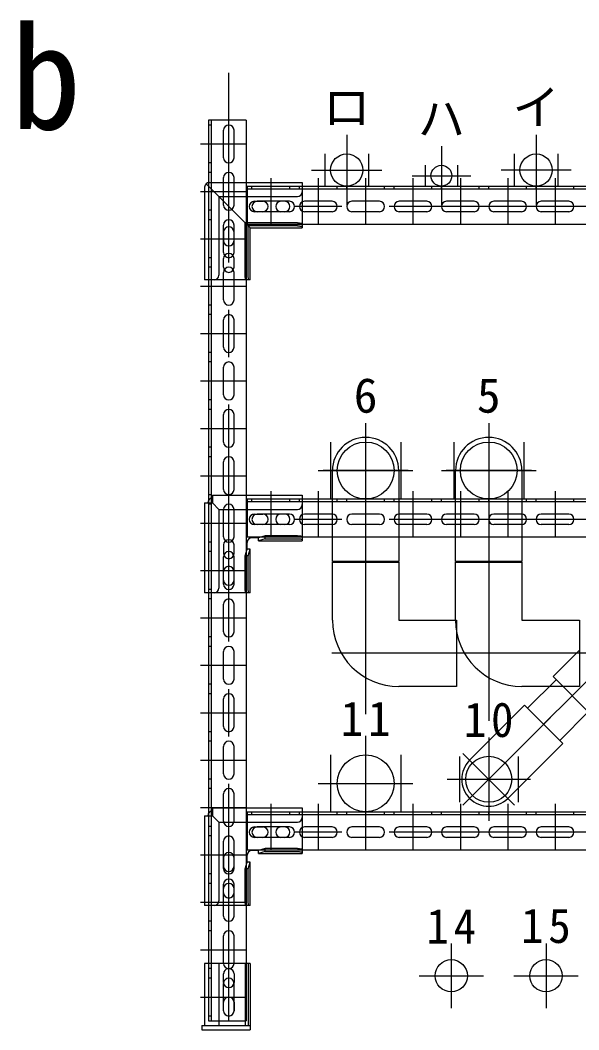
# Model space of a CAD drawing. Units: millimetres at full size, sheet at 1:50. Extents: x -29943 to 12787, y -4404 to 10657.
# Drawn here: x -4227 to -3637, y 650 to 1716 of the extents above; entities that cross this region are included whole.
import ezdxf
from ezdxf.enums import TextEntityAlignment as Align

# ---------------------------------------------------------------- set-up
doc = ezdxf.new("R2010")
doc.units = ezdxf.units.MM
doc.header["$LTSCALE"] = 50
doc.linetypes.add('CHAIN1', pattern=[8, 5, -1, 1, -1])
for name, color, linetype, lineweight in [('0-0_マルチ横', 3, 'Continuous', 9), ('0-1_接続金具', 7, 'Continuous', 18), ('0-3_マルチ縦', 3, 'Continuous', 9), ('0-F_文字', 7, 'Continuous', 9), ('1-4_5\u3000冷却水移送配管', 7, 'Continuous', 9), ('1-5_6\u3000冷却水返送配管', 7, 'Continuous', 9), ('1-9_10\u3000スチームドレン配管', 7, 'Continuous', 9), ('1-A_11\u3000市水配管', 7, 'Continuous', 9), ('1-C_13\u3000ボイラーブロー配管', 4, 'Continuous', 9), ('2-0_17\u3000高圧蒸気ボイラー用', 4, 'Continuous', 9), ('2-1_18\u3000汚泥洗浄設備用', 4, 'Continuous', 9), ('2-2_19\u3000ベーパライザ―用', 4, 'Continuous', 9)]:
    doc.layers.add(name, color=color, linetype=linetype, lineweight=lineweight)
doc.layers.add('0-8_PS№', color=7, linetype='Continuous')
doc.styles.add('ＭＳ ゴシック', font='')
doc.styles.get('ＭＳ ゴシック').set_extended_font_data('MS Gothic')

msp = doc.modelspace()

# ---------------------------------------------------------------- linework, layer by layer
at = {"layer": '0-0_マルチ横', "color": 4, "linetype": 'CHAIN1'}
for p, q in [((-3962.07, 1548.76), (-3962.07, 1500.46)), ((-3912.07, 1548.76), (-3912.07, 1500.46)), ((-3862.07, 1548.76), (-3862.07, 1500.46)), ((-3812.07, 1548.76), (-3812.07, 1500.46)), ((-3762.07, 1548.76), (-3762.07, 1500.46)), ((-3712.07, 1548.76), (-3712.07, 1500.46)), ((-3662.07, 1548.76), (-3662.07, 1500.46)), ((-3187.07, 1518.96), (-3987.07, 1518.96)), ((-3962.07, 1218.76), (-3962.07, 1170.46)), ((-3912.07, 1218.76), (-3912.07, 1170.46)), ((-3862.07, 1218.76), (-3862.07, 1170.46)), ((-3812.07, 1218.76), (-3812.07, 1170.46)), ((-3762.07, 1218.76), (-3762.07, 1170.46)), ((-3712.07, 1218.76), (-3712.07, 1170.46)), ((-3662.07, 1218.76), (-3662.07, 1170.46)), ((-3187.07, 1188.96), (-3987.07, 1188.96)), ((-3962.07, 888.76), (-3962.07, 840.46)), ((-3912.07, 888.76), (-3912.07, 840.46)), ((-3862.07, 888.76), (-3862.07, 840.46)), ((-3812.07, 888.76), (-3812.07, 840.46)), ((-3762.07, 888.76), (-3762.07, 840.46)), ((-3712.07, 888.76), (-3712.07, 840.46)), ((-3662.07, 888.76), (-3662.07, 840.46)), ((-3187.07, 858.96), (-3987.07, 858.96))]:
    msp.add_line(p, q, dxfattribs=at)
at = {"layer": '0-0_マルチ横'}
for p, q in [((-3987.07, 1540.46), (-3987.07, 1500.46)), ((-3987.07, 1540.46), (-3187.07, 1540.46)), ((-3187.07, 1537.26), (-3987.07, 1537.26)), ((-3982.07, 1537.26), (-3982.07, 1540.46)), ((-3942.07, 1537.26), (-3942.07, 1540.46)), ((-3932.07, 1537.26), (-3932.07, 1540.46)), ((-3892.07, 1537.26), (-3892.07, 1540.46)), ((-3882.07, 1537.26), (-3882.07, 1540.46)), ((-3842.07, 1537.26), (-3842.07, 1540.46)), ((-3832.07, 1537.26), (-3832.07, 1540.46)), ((-3792.07, 1537.26), (-3792.07, 1540.46)), ((-3782.07, 1537.26), (-3782.07, 1540.46)), ((-3742.07, 1537.26), (-3742.07, 1540.46)), ((-3732.07, 1537.26), (-3732.07, 1540.46)), ((-3692.07, 1537.26), (-3692.07, 1540.46)), ((-3682.07, 1537.26), (-3682.07, 1540.46)), ((-3642.07, 1537.26), (-3642.07, 1540.46)), ((-3947.57, 1524.46), (-3976.57, 1524.46)), ((-3897.57, 1524.46), (-3926.57, 1524.46)), ((-3847.57, 1524.46), (-3876.57, 1524.46)), ((-3797.57, 1524.46), (-3826.57, 1524.46)), ((-3747.57, 1524.46), (-3776.57, 1524.46)), ((-3697.57, 1524.46), (-3726.57, 1524.46)), ((-3647.57, 1524.46), (-3676.57, 1524.46)), ((-3947.57, 1513.46), (-3976.57, 1513.46)), ((-3897.57, 1513.46), (-3926.57, 1513.46)), ((-3847.57, 1513.46), (-3876.57, 1513.46)), ((-3797.57, 1513.46), (-3826.57, 1513.46)), ((-3747.57, 1513.46), (-3776.57, 1513.46)), ((-3697.57, 1513.46), (-3726.57, 1513.46)), ((-3647.57, 1513.46), (-3676.57, 1513.46)), ((-3987.07, 1500.46), (-3187.07, 1500.46)), ((-3987.07, 1210.46), (-3987.07, 1170.46)), ((-3987.07, 1210.46), (-3187.07, 1210.46)), ((-3187.07, 1207.26), (-3987.07, 1207.26)), ((-3982.07, 1207.26), (-3982.07, 1210.46)), ((-3942.07, 1207.26), (-3942.07, 1210.46)), ((-3932.07, 1207.26), (-3932.07, 1210.46)), ((-3892.07, 1207.26), (-3892.07, 1210.46)), ((-3882.07, 1207.26), (-3882.07, 1210.46)), ((-3842.07, 1207.26), (-3842.07, 1210.46)), ((-3832.07, 1207.26), (-3832.07, 1210.46)), ((-3792.07, 1207.26), (-3792.07, 1210.46)), ((-3782.07, 1207.26), (-3782.07, 1210.46)), ((-3742.07, 1207.26), (-3742.07, 1210.46)), ((-3732.07, 1207.26), (-3732.07, 1210.46)), ((-3692.07, 1207.26), (-3692.07, 1210.46)), ((-3682.07, 1207.26), (-3682.07, 1210.46)), ((-3642.07, 1207.26), (-3642.07, 1210.46)), ((-3947.57, 1194.46), (-3976.57, 1194.46)), ((-3897.57, 1194.46), (-3926.57, 1194.46)), ((-3847.57, 1194.46), (-3876.57, 1194.46)), ((-3797.57, 1194.46), (-3826.57, 1194.46)), ((-3747.57, 1194.46), (-3776.57, 1194.46)), ((-3697.57, 1194.46), (-3726.57, 1194.46)), ((-3647.57, 1194.46), (-3676.57, 1194.46)), ((-3947.57, 1183.46), (-3976.57, 1183.46)), ((-3897.57, 1183.46), (-3926.57, 1183.46)), ((-3847.57, 1183.46), (-3876.57, 1183.46)), ((-3797.57, 1183.46), (-3826.57, 1183.46)), ((-3747.57, 1183.46), (-3776.57, 1183.46)), ((-3697.57, 1183.46), (-3726.57, 1183.46)), ((-3647.57, 1183.46), (-3676.57, 1183.46)), ((-3987.07, 1170.46), (-3187.07, 1170.46)), ((-3987.07, 880.46), (-3987.07, 840.46)), ((-3987.07, 880.46), (-3187.07, 880.46)), ((-3187.07, 877.26), (-3987.07, 877.26)), ((-3982.07, 877.26), (-3982.07, 880.46)), ((-3942.07, 877.26), (-3942.07, 880.46)), ((-3932.07, 877.26), (-3932.07, 880.46)), ((-3892.07, 877.26), (-3892.07, 880.46)), ((-3882.07, 877.26), (-3882.07, 880.46)), ((-3842.07, 877.26), (-3842.07, 880.46)), ((-3832.07, 877.26), (-3832.07, 880.46)), ((-3792.07, 877.26), (-3792.07, 880.46)), ((-3782.07, 877.26), (-3782.07, 880.46)), ((-3742.07, 877.26), (-3742.07, 880.46)), ((-3732.07, 877.26), (-3732.07, 880.46)), ((-3692.07, 877.26), (-3692.07, 880.46)), ((-3682.07, 877.26), (-3682.07, 880.46)), ((-3642.07, 877.26), (-3642.07, 880.46)), ((-3947.57, 864.46), (-3976.57, 864.46)), ((-3897.57, 864.46), (-3926.57, 864.46)), ((-3847.57, 864.46), (-3876.57, 864.46)), ((-3797.57, 864.46), (-3826.57, 864.46)), ((-3747.57, 864.46), (-3776.57, 864.46)), ((-3697.57, 864.46), (-3726.57, 864.46)), ((-3647.57, 864.46), (-3676.57, 864.46)), ((-3947.57, 853.46), (-3976.57, 853.46)), ((-3897.57, 853.46), (-3926.57, 853.46)), ((-3847.57, 853.46), (-3876.57, 853.46)), ((-3797.57, 853.46), (-3826.57, 853.46)), ((-3747.57, 853.46), (-3776.57, 853.46)), ((-3697.57, 853.46), (-3726.57, 853.46)), ((-3647.57, 853.46), (-3676.57, 853.46)), ((-3987.07, 840.46), (-3187.07, 840.46))]:
    msp.add_line(p, q, dxfattribs=at)
for centre, start, end in [((-3976.57, 1518.96), 90, 270), ((-3947.57, 1518.96), 270, 90), ((-3926.57, 1518.96), 90, 270), ((-3897.57, 1518.96), 270, 90), ((-3876.57, 1518.96), 90, 270), ((-3847.57, 1518.96), 270, 90), ((-3826.57, 1518.96), 90, 270), ((-3797.57, 1518.96), 270, 90), ((-3776.57, 1518.96), 90, 270), ((-3747.57, 1518.96), 270, 90), ((-3726.57, 1518.96), 90, 270), ((-3697.57, 1518.96), 270, 90), ((-3676.57, 1518.96), 90, 270), ((-3647.57, 1518.96), 270, 90), ((-3976.57, 1188.96), 90, 270), ((-3947.57, 1188.96), 270, 90), ((-3926.57, 1188.96), 90, 270), ((-3897.57, 1188.96), 270, 90), ((-3876.57, 1188.96), 90, 270), ((-3847.57, 1188.96), 270, 90), ((-3826.57, 1188.96), 90, 270), ((-3797.57, 1188.96), 270, 90), ((-3776.57, 1188.96), 90, 270), ((-3747.57, 1188.96), 270, 90), ((-3726.57, 1188.96), 90, 270), ((-3697.57, 1188.96), 270, 90), ((-3676.57, 1188.96), 90, 270), ((-3647.57, 1188.96), 270, 90), ((-3976.57, 858.96), 90, 270), ((-3947.57, 858.96), 270, 90), ((-3926.57, 858.96), 90, 270), ((-3897.57, 858.96), 270, 90), ((-3876.57, 858.96), 90, 270), ((-3847.57, 858.96), 270, 90), ((-3826.57, 858.96), 90, 270), ((-3797.57, 858.96), 270, 90), ((-3776.57, 858.96), 90, 270), ((-3747.57, 858.96), 270, 90), ((-3726.57, 858.96), 90, 270), ((-3697.57, 858.96), 270, 90), ((-3676.57, 858.96), 90, 270), ((-3647.57, 858.96), 270, 90)]:
    msp.add_arc(centre, 5.5, start, end, dxfattribs=at)
at = {"layer": '0-1_接続金具'}
for p, q in [((-4027.07, 1544.46), (-3929.07, 1544.46)), ((-3929.07, 1544.46), (-3929.07, 1496.46)), ((-4032.07, 1539.46), (-4032.07, 1441.46)), ((-4030.6, 1543), (-3984.07, 1496.46)), ((-4017.07, 1529.46), (-4017.07, 1446.46)), ((-4017.07, 1529.46), (-3934.07, 1529.46)), ((-3979.57, 1524.46), (-3970.57, 1524.46)), ((-3942.57, 1524.46), (-3951.57, 1524.46)), ((-3970.57, 1513.46), (-3979.57, 1513.46)), ((-3942.57, 1513.46), (-3951.57, 1513.46)), ((-4012.07, 1491.96), (-4012.07, 1482.96)), ((-4001.07, 1482.96), (-4001.07, 1491.96)), ((-3989.28, 1446.46), (-3989.28, 1501.67)), ((-3934.07, 1501.67), (-3989.28, 1501.67)), ((-3986.12, 1446.46), (-3986.12, 1498.52)), ((-3934.07, 1498.52), (-3986.12, 1498.52)), ((-4012.07, 1454.96), (-4012.07, 1463.96)), ((-4001.07, 1454.96), (-4001.07, 1463.96)), ((-3984.07, 1441.46), (-4032.07, 1441.46)), ((-4023.82, 1214.46), (-3929.07, 1214.46)), ((-4023.82, 1214.46), (-4023.82, 1206.21)), ((-3929.07, 1214.46), (-3929.07, 1166.46)), ((-4032.07, 1206.21), (-4032.07, 1111.46)), ((-4032.07, 1206.21), (-4023.82, 1206.21)), ((-4023.82, 1206.21), (-4017.07, 1199.46)), ((-4017.07, 1199.46), (-4017.07, 1116.46)), ((-4017.07, 1199.46), (-3934.07, 1199.46)), ((-3979.57, 1194.46), (-3970.57, 1194.46)), ((-3942.57, 1194.46), (-3951.57, 1194.46)), ((-3970.57, 1183.46), (-3979.57, 1183.46)), ((-3942.57, 1183.46), (-3951.57, 1183.46)), ((-3968, 1171.67), (-3975.07, 1169.62)), ((-3968, 1168.52), (-3968, 1171.67)), ((-3934.07, 1171.67), (-3968, 1171.67)), ((-4012.07, 1161.96), (-4012.07, 1152.96)), ((-4001.07, 1152.96), (-4001.07, 1161.96)), ((-3987.22, 1157.46), (-3987.22, 1164.62)), ((-3975.07, 1169.62), (-3982.22, 1169.62)), ((-3975.07, 1166.46), (-3975.07, 1169.62)), ((-3968, 1168.52), (-3975.07, 1166.46)), ((-3975.07, 1166.46), (-3929.07, 1166.46)), ((-3968, 1168.52), (-3934.07, 1168.52)), ((-3989.28, 1150.39), (-3987.22, 1157.46)), ((-3986.12, 1150.39), (-3989.28, 1150.39)), ((-3989.28, 1116.46), (-3989.28, 1150.39)), ((-3984.07, 1157.46), (-3987.22, 1157.46)), ((-3986.12, 1150.39), (-3984.07, 1157.46)), ((-3986.12, 1116.46), (-3986.12, 1150.39)), ((-3984.07, 1111.46), (-3984.07, 1157.46)), ((-4012.07, 1124.96), (-4012.07, 1133.96)), ((-4001.07, 1124.96), (-4001.07, 1133.96)), ((-3984.07, 1111.46), (-4032.07, 1111.46)), ((-4023.82, 884.46), (-3929.07, 884.46)), ((-4023.82, 884.46), (-4023.82, 876.21)), ((-3929.07, 884.46), (-3929.07, 836.46)), ((-4032.07, 876.21), (-4032.07, 781.46)), ((-4032.07, 876.21), (-4023.82, 876.21)), ((-4023.82, 876.21), (-4017.07, 869.46)), ((-4017.07, 869.46), (-4017.07, 786.46)), ((-4017.07, 869.46), (-3934.07, 869.46)), ((-3979.57, 864.46), (-3970.57, 864.46)), ((-3942.57, 864.46), (-3951.57, 864.46)), ((-3970.57, 853.46), (-3979.57, 853.46)), ((-3942.57, 853.46), (-3951.57, 853.46)), ((-3968, 841.67), (-3975.07, 839.62)), ((-3968, 838.52), (-3968, 841.67)), ((-3934.07, 841.67), (-3968, 841.67)), ((-4012.07, 831.96), (-4012.07, 822.96)), ((-4001.07, 822.96), (-4001.07, 831.96)), ((-3987.22, 827.46), (-3987.22, 834.62)), ((-3975.07, 839.62), (-3982.22, 839.62)), ((-3975.07, 836.46), (-3975.07, 839.62)), ((-3968, 838.52), (-3975.07, 836.46)), ((-3975.07, 836.46), (-3929.07, 836.46)), ((-3968, 838.52), (-3934.07, 838.52)), ((-3989.28, 820.39), (-3987.22, 827.46)), ((-3986.12, 820.39), (-3989.28, 820.39)), ((-3989.28, 786.46), (-3989.28, 820.39)), ((-3984.07, 827.46), (-3987.22, 827.46)), ((-3986.12, 820.39), (-3984.07, 827.46)), ((-3986.12, 786.46), (-3986.12, 820.39)), ((-3984.07, 781.46), (-3984.07, 827.46)), ((-4012.07, 794.96), (-4012.07, 803.96)), ((-4001.07, 794.96), (-4001.07, 803.96)), ((-3984.07, 781.46), (-4032.07, 781.46)), ((-3984.07, 720.46), (-4032.07, 720.46)), ((-4032.07, 720.46), (-4032.07, 654.96)), ((-4017.07, 720.46), (-4017.07, 654.96)), ((-3989.24, 720.46), (-3989.24, 654.96)), ((-3986.09, 720.46), (-3986.09, 654.96)), ((-3984.07, 720.46), (-3984.07, 650.46)), ((-4012.07, 700.46), (-4012.07, 709.46)), ((-4001.07, 709.46), (-4001.07, 700.46)), ((-4012.07, 670.46), (-4012.07, 679.46)), ((-4001.07, 679.46), (-4001.07, 670.46)), ((-4035.07, 654.96), (-3984.07, 654.96)), ((-4035.07, 654.96), (-4035.07, 650.46)), ((-4035.07, 650.46), (-3984.07, 650.46))]:
    msp.add_line(p, q, dxfattribs=at)
for points in [[(-3984.07, 1441.46), (-3984.07, 1496.46), (-3929.07, 1496.46)], [(-3934.07, 1501.67), (-3933.2, 1501.66), (-3932.36, 1501.61), (-3931.57, 1501.54), (-3930.85, 1501.43), (-3930.24, 1501.31), (-3929.74, 1501.16), (-3929.37, 1501), (-3929.14, 1500.82), (-3929.07, 1500.64)], [(-3934.07, 1498.52), (-3933.2, 1498.51), (-3932.36, 1498.46), (-3931.57, 1498.38), (-3930.85, 1498.28), (-3930.24, 1498.15), (-3929.74, 1498.01), (-3929.37, 1497.84), (-3929.14, 1497.67), (-3929.07, 1497.49)], [(-3988.25, 1441.46), (-3988.43, 1441.54), (-3988.6, 1441.77), (-3988.76, 1442.13), (-3988.91, 1442.63), (-3989.04, 1443.25), (-3989.14, 1443.96), (-3989.21, 1444.75), (-3989.26, 1445.6), (-3989.28, 1446.46)], [(-3985.1, 1441.46), (-3985.27, 1441.54), (-3985.45, 1441.77), (-3985.61, 1442.13), (-3985.76, 1442.63), (-3985.88, 1443.25), (-3985.99, 1443.96), (-3986.06, 1444.75), (-3986.11, 1445.6), (-3986.12, 1446.46)], [(-3934.07, 1171.67), (-3933.2, 1171.66), (-3932.36, 1171.61), (-3931.57, 1171.54), (-3930.85, 1171.43), (-3930.24, 1171.31), (-3929.74, 1171.16), (-3929.37, 1171), (-3929.14, 1170.82), (-3929.07, 1170.64)], [(-3934.07, 1168.52), (-3933.2, 1168.51), (-3932.36, 1168.46), (-3931.57, 1168.38), (-3930.85, 1168.28), (-3930.24, 1168.15), (-3929.74, 1168.01), (-3929.37, 1167.84), (-3929.14, 1167.67), (-3929.07, 1167.49)], [(-3988.25, 1111.46), (-3988.43, 1111.54), (-3988.6, 1111.77), (-3988.76, 1112.13), (-3988.91, 1112.63), (-3989.04, 1113.25), (-3989.14, 1113.96), (-3989.21, 1114.75), (-3989.26, 1115.6), (-3989.28, 1116.46)], [(-3985.1, 1111.46), (-3985.27, 1111.54), (-3985.45, 1111.77), (-3985.61, 1112.13), (-3985.76, 1112.63), (-3985.88, 1113.25), (-3985.99, 1113.96), (-3986.06, 1114.75), (-3986.11, 1115.6), (-3986.12, 1116.46)], [(-3934.07, 841.67), (-3933.2, 841.66), (-3932.36, 841.61), (-3931.57, 841.54), (-3930.85, 841.43), (-3930.24, 841.31), (-3929.74, 841.16), (-3929.37, 841), (-3929.14, 840.82), (-3929.07, 840.64)], [(-3934.07, 838.52), (-3933.2, 838.51), (-3932.36, 838.46), (-3931.57, 838.38), (-3930.85, 838.28), (-3930.24, 838.15), (-3929.74, 838.01), (-3929.37, 837.84), (-3929.14, 837.67), (-3929.07, 837.49)], [(-3988.25, 781.46), (-3988.43, 781.54), (-3988.6, 781.77), (-3988.76, 782.13), (-3988.91, 782.63), (-3989.04, 783.25), (-3989.14, 783.96), (-3989.21, 784.75), (-3989.26, 785.6), (-3989.28, 786.46)], [(-3985.1, 781.46), (-3985.27, 781.54), (-3985.45, 781.77), (-3985.61, 782.13), (-3985.76, 782.63), (-3985.88, 783.25), (-3985.99, 783.96), (-3986.06, 784.75), (-3986.11, 785.6), (-3986.12, 786.46)]]:
    msp.add_lwpolyline(points, dxfattribs=at)
for centre, radius, start, end in [((-4027.07, 1539.46), 5, 90, 180), ((-3934.07, 1534.46), 5, 270, 0), ((-3979.57, 1518.96), 5.5, 90, 270), ((-3970.57, 1518.96), 5.5, 270, 90), ((-3951.57, 1518.96), 5.5, 90, 270), ((-3942.57, 1518.96), 5.5, 270, 90), ((-4006.57, 1491.96), 5.5, 0, 180), ((-4006.57, 1482.96), 5.5, 180, 0), ((-4006.57, 1463.96), 5.5, 0, 180), ((-4006.57, 1454.96), 5.5, 180, 0), ((-4022.07, 1446.46), 5, 270, 0), ((-4023.82, 1206.21), 5.05, 90, 180), ((-3934.07, 1204.46), 5, 270, 0), ((-3979.57, 1188.96), 5.5, 90, 270), ((-3970.57, 1188.96), 5.5, 270, 90), ((-3951.57, 1188.96), 5.5, 90, 270), ((-3942.57, 1188.96), 5.5, 270, 90), ((-4006.57, 1161.96), 5.5, 0, 180), ((-3982.22, 1164.62), 5, 90, 180), ((-4006.57, 1152.96), 5.5, 180, 0), ((-4006.57, 1133.96), 5.5, 0, 180), ((-4006.57, 1124.96), 5.5, 180, 0), ((-4022.07, 1116.46), 5, 270, 0), ((-4023.82, 876.21), 5.05, 90, 180), ((-3934.07, 874.46), 5, 270, 0), ((-3979.57, 858.96), 5.5, 90, 270), ((-3970.57, 858.96), 5.5, 270, 90), ((-3951.57, 858.96), 5.5, 90, 270), ((-3942.57, 858.96), 5.5, 270, 90), ((-4006.57, 831.96), 5.5, 0, 180), ((-3982.22, 834.62), 5, 90, 180), ((-4006.57, 822.96), 5.5, 180, 0), ((-4006.57, 803.96), 5.5, 0, 180), ((-4006.57, 794.96), 5.5, 180, 0), ((-4022.07, 786.46), 5, 270, 0), ((-4006.57, 709.46), 5.5, 0, 158.00054), ((-4006.57, 709.46), 5.5, 158.00054, 180), ((-4006.57, 700.46), 5.5, 180, 0), ((-4006.57, 679.46), 5.5, 0, 180), ((-4006.57, 670.46), 5.5, 180, 0)]:
    msp.add_arc(centre, radius, start, end, dxfattribs=at)
at = {"layer": '0-3_マルチ縦', "color": 4, "linetype": 'CHAIN1'}
for p, q in [((-4006.57, 659.96), (-4006.57, 1659.96)), ((-4036.36, 1584.96), (-3988.07, 1584.96)), ((-4036.36, 1534.96), (-3988.07, 1534.96)), ((-4036.36, 1484.96), (-3988.07, 1484.96)), ((-4036.36, 1434.96), (-3988.07, 1434.96)), ((-4036.36, 1384.96), (-3988.07, 1384.96)), ((-4036.36, 1334.96), (-3988.07, 1334.96)), ((-4036.36, 1284.96), (-3988.07, 1284.96)), ((-4036.36, 1234.96), (-3988.07, 1234.96)), ((-4036.36, 1184.96), (-3988.07, 1184.96)), ((-4036.36, 1134.96), (-3988.07, 1134.96)), ((-4036.36, 1084.96), (-3988.07, 1084.96)), ((-4036.36, 1034.96), (-3988.07, 1034.96)), ((-4036.36, 984.96), (-3988.07, 984.96)), ((-4036.36, 934.96), (-3988.07, 934.96)), ((-4036.36, 884.96), (-3988.07, 884.96)), ((-4036.36, 834.96), (-3988.07, 834.96)), ((-4036.36, 784.96), (-3988.07, 784.96)), ((-4036.36, 734.96), (-3988.07, 734.96)), ((-4036.36, 684.96), (-3988.07, 684.96))]:
    msp.add_line(p, q, dxfattribs=at)
at = {"layer": '0-3_マルチ縦'}
for p, q in [((-3988.07, 1609.96), (-4028.07, 1609.96)), ((-4028.07, 1609.96), (-4028.07, 659.96)), ((-4024.87, 659.96), (-4024.87, 1609.96)), ((-3988.07, 1609.96), (-3988.07, 659.96)), ((-4024.87, 1604.96), (-4028.07, 1604.96)), ((-4012.07, 1570.46), (-4012.07, 1599.46)), ((-4001.07, 1570.46), (-4001.07, 1599.46)), ((-4024.87, 1564.96), (-4028.07, 1564.96)), ((-4024.87, 1554.96), (-4028.07, 1554.96)), ((-4012.07, 1520.46), (-4012.07, 1549.46)), ((-4001.07, 1520.46), (-4001.07, 1549.46)), ((-4024.87, 1514.96), (-4028.07, 1514.96)), ((-4024.87, 1504.96), (-4028.07, 1504.96)), ((-4012.07, 1470.46), (-4012.07, 1499.46)), ((-4001.07, 1470.46), (-4001.07, 1499.46)), ((-4024.87, 1464.96), (-4028.07, 1464.96)), ((-4024.87, 1454.96), (-4028.07, 1454.96)), ((-4012.07, 1420.46), (-4012.07, 1449.46)), ((-4001.07, 1420.46), (-4001.07, 1449.46)), ((-4024.87, 1414.96), (-4028.07, 1414.96)), ((-4024.87, 1404.96), (-4028.07, 1404.96)), ((-4012.07, 1370.46), (-4012.07, 1399.46)), ((-4001.07, 1370.46), (-4001.07, 1399.46)), ((-4024.87, 1364.96), (-4028.07, 1364.96)), ((-4024.87, 1354.96), (-4028.07, 1354.96)), ((-4012.07, 1320.46), (-4012.07, 1349.46)), ((-4001.07, 1320.46), (-4001.07, 1349.46)), ((-4024.87, 1314.96), (-4028.07, 1314.96)), ((-4024.87, 1304.96), (-4028.07, 1304.96)), ((-4012.07, 1270.46), (-4012.07, 1299.46)), ((-4001.07, 1270.46), (-4001.07, 1299.46)), ((-4024.87, 1264.96), (-4028.07, 1264.96)), ((-4024.87, 1254.96), (-4028.07, 1254.96)), ((-4012.07, 1220.46), (-4012.07, 1249.46)), ((-4001.07, 1220.46), (-4001.07, 1249.46)), ((-4024.87, 1214.96), (-4028.07, 1214.96)), ((-4024.87, 1204.96), (-4028.07, 1204.96)), ((-4012.07, 1170.46), (-4012.07, 1199.46)), ((-4001.07, 1170.46), (-4001.07, 1199.46)), ((-4024.87, 1164.96), (-4028.07, 1164.96)), ((-4024.87, 1154.96), (-4028.07, 1154.96)), ((-4012.07, 1120.46), (-4012.07, 1149.46)), ((-4001.07, 1120.46), (-4001.07, 1149.46)), ((-4024.87, 1114.96), (-4028.07, 1114.96)), ((-4024.87, 1104.96), (-4028.07, 1104.96)), ((-4012.07, 1070.46), (-4012.07, 1099.46)), ((-4001.07, 1070.46), (-4001.07, 1099.46)), ((-4024.87, 1064.96), (-4028.07, 1064.96)), ((-4024.87, 1054.96), (-4028.07, 1054.96)), ((-4012.07, 1020.46), (-4012.07, 1049.46)), ((-4001.07, 1020.46), (-4001.07, 1049.46)), ((-4024.87, 1014.96), (-4028.07, 1014.96)), ((-4024.87, 1004.96), (-4028.07, 1004.96)), ((-4012.07, 970.46), (-4012.07, 999.46)), ((-4001.07, 970.46), (-4001.07, 999.46)), ((-4024.87, 964.96), (-4028.07, 964.96)), ((-4024.87, 954.96), (-4028.07, 954.96)), ((-4012.07, 920.46), (-4012.07, 949.46)), ((-4001.07, 920.46), (-4001.07, 949.46)), ((-4024.87, 914.96), (-4028.07, 914.96)), ((-4024.87, 904.96), (-4028.07, 904.96)), ((-4012.07, 870.46), (-4012.07, 899.46)), ((-4001.07, 870.46), (-4001.07, 899.46)), ((-4024.87, 864.96), (-4028.07, 864.96)), ((-4024.87, 854.96), (-4028.07, 854.96)), ((-4012.07, 820.46), (-4012.07, 849.46)), ((-4001.07, 820.46), (-4001.07, 849.46)), ((-4024.87, 814.96), (-4028.07, 814.96)), ((-4024.87, 804.96), (-4028.07, 804.96)), ((-4012.07, 770.46), (-4012.07, 799.46)), ((-4001.07, 770.46), (-4001.07, 799.46)), ((-4024.87, 764.96), (-4028.07, 764.96)), ((-4024.87, 754.96), (-4028.07, 754.96)), ((-4012.07, 720.46), (-4012.07, 749.46)), ((-4001.07, 720.46), (-4001.07, 749.46)), ((-4024.87, 714.96), (-4028.07, 714.96)), ((-4024.87, 704.96), (-4028.07, 704.96)), ((-4012.07, 670.46), (-4012.07, 699.46)), ((-4001.07, 670.46), (-4001.07, 699.46)), ((-4024.87, 664.96), (-4028.07, 664.96)), ((-4028.07, 659.96), (-3988.07, 659.96))]:
    msp.add_line(p, q, dxfattribs=at)
for centre, start, end in [((-4006.57, 1599.46), 0, 180), ((-4006.57, 1570.46), 180, 0), ((-4006.57, 1549.46), 0, 180), ((-4006.57, 1520.46), 180, 0), ((-4006.57, 1499.46), 0, 180), ((-4006.57, 1470.46), 180, 0), ((-4006.57, 1449.46), 0, 180), ((-4006.57, 1420.46), 180, 0), ((-4006.57, 1399.46), 0, 180), ((-4006.57, 1370.46), 180, 0), ((-4006.57, 1349.46), 0, 180), ((-4006.57, 1320.46), 180, 0), ((-4006.57, 1299.46), 0, 180), ((-4006.57, 1270.46), 180, 0), ((-4006.57, 1249.46), 0, 180), ((-4006.57, 1220.46), 180, 0), ((-4006.57, 1199.46), 0, 180), ((-4006.57, 1170.46), 180, 0), ((-4006.57, 1149.46), 0, 180), ((-4006.57, 1120.46), 180, 0), ((-4006.57, 1099.46), 0, 180), ((-4006.57, 1070.46), 180, 0), ((-4006.57, 1049.46), 0, 180), ((-4006.57, 1020.46), 180, 0), ((-4006.57, 999.46), 0, 180), ((-4006.57, 970.46), 180, 0), ((-4006.57, 949.46), 0, 180), ((-4006.57, 920.46), 180, 0), ((-4006.57, 899.46), 0, 180), ((-4006.57, 870.46), 180, 0), ((-4006.57, 849.46), 0, 180), ((-4006.57, 820.46), 180, 0), ((-4006.57, 799.46), 0, 180), ((-4006.57, 770.46), 180, 0), ((-4006.57, 749.46), 0, 180), ((-4006.57, 720.46), 180, 0), ((-4006.57, 699.46), 0, 180), ((-4006.57, 670.46), 180, 0)]:
    msp.add_arc(centre, 5.5, start, end, dxfattribs=at)
at = {"layer": '1-4_5\u3000冷却水移送配管', "color": 4, "linetype": 'CHAIN1'}
for p, q in [((-3732.07, 1290.46), (-3732.07, 1190.46)), ((-3732.07, 1285.46), (-3732.07, 1134.46)), ((-3782.07, 1240.46), (-3682.07, 1240.46)), ((-3687.07, 1240.46), (-3777.07, 1240.46)), ((-3732.07, 1153.64), (-3732.07, 1012.02)), ((-3732.07, 1144.46), (-3732.07, 976.42)), ((-3626.07, 1047.64), (-3767.69, 1047.64))]:
    msp.add_line(p, q, dxfattribs=at)
at = {"layer": '1-4_5\u3000冷却水移送配管'}
for p, q in [((-3769.07, 1270.46), (-3769.07, 1210.46)), ((-3695.07, 1270.46), (-3695.07, 1210.46))]:
    msp.add_line(p, q, dxfattribs=at)
at = {"layer": '1-4_5\u3000冷却水移送配管', "lineweight": 18}
for p, q in [((-3767.07, 1143.64), (-3697.07, 1143.64)), ((-3767.07, 1082.64), (-3767.07, 1143.64)), ((-3697.07, 1143.64), (-3697.07, 1082.64))]:
    msp.add_line(p, q, dxfattribs=at)
for points in [[(-3697.07, 1240.46), (-3697.07, 1144.46), (-3767.07, 1144.46), (-3767.07, 1240.46)], [(-3697.07, 1082.64), (-3636.07, 1082.64), (-3636.07, 1012.64), (-3697.07, 1012.64)]]:
    msp.add_lwpolyline(points, dxfattribs=at)
at = {"layer": '1-4_5\u3000冷却水移送配管', "color": 3}
msp.add_circle((-3732.07, 1240.46), 30, dxfattribs=at)
at = {"layer": '1-4_5\u3000冷却水移送配管', "lineweight": 18}
for centre, radius, start, end in [((-3732.07, 1240.46), 35, 0, 180), ((-3697.07, 1082.64), 70, 180, 270)]:
    msp.add_arc(centre, radius, start, end, dxfattribs=at)
at = {"layer": '1-5_6\u3000冷却水返送配管', "color": 4, "linetype": 'CHAIN1'}
for p, q in [((-3862.07, 1290.46), (-3862.07, 1190.46)), ((-3862.07, 1285.46), (-3862.07, 1134.46)), ((-3912.07, 1240.46), (-3812.07, 1240.46)), ((-3817.07, 1240.46), (-3907.07, 1240.46)), ((-3862.07, 1153.64), (-3862.07, 1012.02)), ((-3862.07, 1144.46), (-3862.07, 983.51)), ((-3756.07, 1047.64), (-3897.69, 1047.64))]:
    msp.add_line(p, q, dxfattribs=at)
at = {"layer": '1-5_6\u3000冷却水返送配管'}
for p, q in [((-3899.07, 1270.46), (-3899.07, 1210.46)), ((-3825.07, 1270.46), (-3825.07, 1210.46))]:
    msp.add_line(p, q, dxfattribs=at)
at = {"layer": '1-5_6\u3000冷却水返送配管', "lineweight": 18}
for p, q in [((-3897.07, 1143.64), (-3827.07, 1143.64)), ((-3897.07, 1082.64), (-3897.07, 1143.64)), ((-3827.07, 1143.64), (-3827.07, 1082.64))]:
    msp.add_line(p, q, dxfattribs=at)
for points in [[(-3827.07, 1240.46), (-3827.07, 1144.46), (-3897.07, 1144.46), (-3897.07, 1240.46)], [(-3827.07, 1082.64), (-3766.07, 1082.64), (-3766.07, 1012.64), (-3827.07, 1012.64)]]:
    msp.add_lwpolyline(points, dxfattribs=at)
at = {"layer": '1-5_6\u3000冷却水返送配管', "color": 3}
msp.add_circle((-3862.07, 1240.46), 30, dxfattribs=at)
at = {"layer": '1-5_6\u3000冷却水返送配管', "lineweight": 18}
for centre, radius, start, end in [((-3862.07, 1240.46), 35, 0, 180), ((-3827.07, 1082.64), 70, 180, 270)]:
    msp.add_arc(centre, radius, start, end, dxfattribs=at)
at = {"layer": '1-9_10\u3000スチームドレン配管', "lineweight": 18}
for p, q in [((-3664.13, 1023.01), (-3636.28, 1050.85)), ((-3623.83, 982.7), (-3664.13, 1023.01))]:
    msp.add_line(p, q, dxfattribs=at)
at = {"layer": '1-9_10\u3000スチームドレン配管', "color": 4, "linetype": 'CHAIN1'}
for p, q in [((-3643.98, 1002.85), (-3595.19, 1051.64)), ((-3674.09, 972.75), (-3643.98, 1002.85)), ((-3759.29, 887.54), (-3667.01, 979.82)), ((-3732.07, 958.76), (-3732.07, 870.76)), ((-3759.29, 941.99), (-3704.84, 887.54)), ((-3776.07, 914.76), (-3688.07, 914.76))]:
    msp.add_line(p, q, dxfattribs=at)
at = {"layer": '1-9_10\u3000スチームドレン配管', "color": 3}
for p, q in [((-3691.06, 989.72), (-3660.95, 1019.82)), ((-3657.11, 955.78), (-3627.01, 985.88))]:
    msp.add_line(p, q, dxfattribs=at)
at = {"layer": '1-9_10\u3000スチームドレン配管'}
for p, q in [((-3763.07, 938.76), (-3763.07, 890.46)), ((-3701.07, 938.76), (-3701.07, 890.46))]:
    msp.add_line(p, q, dxfattribs=at)
at = {"layer": '1-9_10\u3000スチームドレン配管', "lineweight": 18}
msp.add_lwpolyline([(-3752.22, 934.92), (-3694.24, 992.9), (-3653.93, 952.59), (-3711.92, 894.61)], dxfattribs=at)
at = {"layer": '1-9_10\u3000スチームドレン配管', "color": 3}
msp.add_circle((-3732.07, 914.76), 24.3, dxfattribs=at)
at = {"layer": '1-9_10\u3000スチームドレン配管', "lineweight": 18}
msp.add_arc((-3732.07, 914.76), 28.5, 135, 315, dxfattribs=at)
at = {"layer": '1-A_11\u3000市水配管', "color": 4, "linetype": 'CHAIN1'}
for p, q in [((-3862.07, 960.46), (-3862.07, 860.46)), ((-3912.07, 910.46), (-3812.07, 910.46))]:
    msp.add_line(p, q, dxfattribs=at)
at = {"layer": '1-A_11\u3000市水配管'}
for p, q in [((-3899.07, 940.46), (-3899.07, 880.46)), ((-3825.07, 940.46), (-3825.07, 880.46))]:
    msp.add_line(p, q, dxfattribs=at)
at = {"layer": '1-A_11\u3000市水配管', "color": 3}
msp.add_circle((-3862.07, 910.46), 30, dxfattribs=at)
at = {"layer": '1-C_13\u3000ボイラーブロー配管', "linetype": 'CHAIN1'}
for p, q in [((-3771.61, 741.46), (-3771.61, 673.46)), ((-3671.61, 741.46), (-3671.61, 673.46)), ((-3805.61, 707.46), (-3737.61, 707.46)), ((-3705.61, 707.46), (-3637.61, 707.46))]:
    msp.add_line(p, q, dxfattribs=at)
at = {"layer": '1-C_13\u3000ボイラーブロー配管', "color": 3}
for centre in [(-3771.61, 707.46), (-3671.61, 707.46)]:
    msp.add_circle(centre, 17, dxfattribs=at)
at = {"layer": '2-0_17\u3000高圧蒸気ボイラー用', "linetype": 'CHAIN1'}
for p, q in [((-3682.07, 1594.46), (-3682.07, 1520.46)), ((-3645.07, 1557.46), (-3719.07, 1557.46))]:
    msp.add_line(p, q, dxfattribs=at)
at = {"layer": '2-0_17\u3000高圧蒸気ボイラー用', "color": 7}
for p, q in [((-3705.07, 1574.46), (-3705.07, 1540.46)), ((-3659.07, 1574.46), (-3659.07, 1540.46))]:
    msp.add_line(p, q, dxfattribs=at)
at = {"layer": '2-0_17\u3000高圧蒸気ボイラー用', "color": 3}
msp.add_circle((-3682.07, 1557.46), 17, dxfattribs=at)
at = {"layer": '2-1_18\u3000汚泥洗浄設備用', "linetype": 'CHAIN1'}
for p, q in [((-3882.07, 1594.46), (-3882.07, 1520.46)), ((-3919.07, 1557.46), (-3845.07, 1557.46))]:
    msp.add_line(p, q, dxfattribs=at)
at = {"layer": '2-1_18\u3000汚泥洗浄設備用', "color": 7}
for p, q in [((-3905.07, 1574.46), (-3905.07, 1540.46)), ((-3859.07, 1574.46), (-3859.07, 1540.46))]:
    msp.add_line(p, q, dxfattribs=at)
at = {"layer": '2-1_18\u3000汚泥洗浄設備用', "color": 3}
msp.add_circle((-3882.07, 1557.46), 17, dxfattribs=at)
at = {"layer": '2-2_19\u3000ベーパライザ―用', "linetype": 'CHAIN1'}
for p, q in [((-3782.07, 1582.46), (-3782.07, 1520.46)), ((-3813.07, 1551.46), (-3751.07, 1551.46))]:
    msp.add_line(p, q, dxfattribs=at)
at = {"layer": '2-2_19\u3000ベーパライザ―用', "color": 7}
for p, q in [((-3799.07, 1562.46), (-3799.07, 1540.46)), ((-3765.07, 1562.46), (-3765.07, 1540.46))]:
    msp.add_line(p, q, dxfattribs=at)
at = {"layer": '2-2_19\u3000ベーパライザ―用', "color": 3}
msp.add_circle((-3782.07, 1551.46), 11, dxfattribs=at)

# ---------------------------------------------------------------- texts
at = {"layer": '0-8_PS№', "style": 'ＭＳ ゴシック'}
msp.add_text('b', height=110, dxfattribs=at).set_placement((-4237.2, 1567.59), align=Align.BOTTOM_LEFT)
at = {"layer": '0-F_文字', "style": 'ＭＳ ゴシック'}
for s, p in [('イ', (-3707.07, 1594.46)), ('ロ', (-3907.07, 1594.46)), ('ハ', (-3807.07, 1582.46)), ('6', (-3874.57, 1290.46)), ('5', (-3744.57, 1290.46))]:
    msp.add_text(s, height=36.66, dxfattribs=at).set_placement(p, align=Align.BOTTOM_LEFT)
at = {"layer": '0-F_文字', "char_height": 36.66, "attachment_point": 7, "style": 'ＭＳ ゴシック'}
for s, insert in [('\\T1.21;\\W0.95;11', (-3888.32, 960.46)), ('\\T1.21;\\W0.95;10', (-3758.32, 958.76)), ('\\T1.21;\\W0.95;10', (-3758.32, 958.76)), ('\\T1.21;\\W0.95;15', (-3697.86, 741.46)), ('\\T1.21;\\W0.95;14', (-3797.86, 741.46))]:
    msp.add_mtext(s, dxfattribs=dict(at, insert=insert))

doc.saveas('drawing.dxf')
